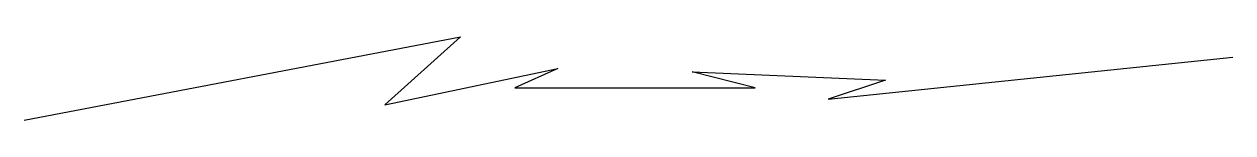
# Model space of a CAD drawing. Header units: metres. Extents: x -473 to 486, y -31 to 35.
import ezdxf

# ---------------------------------------------------------------- set-up
doc = ezdxf.new("R2010")
doc.units = ezdxf.units.M
doc.layers.add('Swirl$lw_3d', color=18, linetype='Continuous', true_color=0x000000)

msp = doc.modelspace()

# ---------------------------------------------------------------- linework, layer by layer
at = {"layer": 'Swirl$lw_3d'}
msp.add_polyline3d([(-472.87, -31.47, 20.85), (-126.73, 34.62, 37.69), (-186.77, -19.42, -3.61), (-49.63, 9.59, 25.81), (-83.73, -5.92, -21.07), (106.88, -5.92, 4.12), (56.91, 6.74, 25.81), (210.32, 0.15, 31.24), (164.89, -14.85, -3.63), (485.73, 18.54, 39.91)], dxfattribs=at)

doc.saveas('drawing.dxf')
